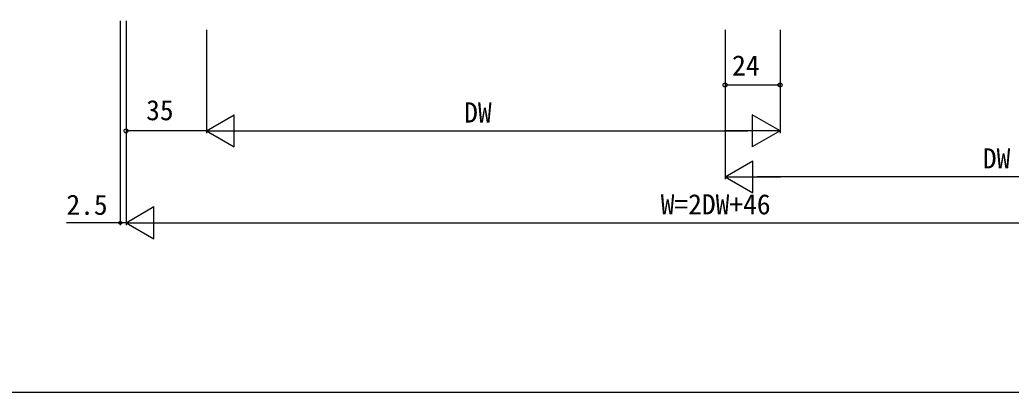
# Model space of a CAD drawing. Units: millimetres, scale not verified. Extents: x -525 to 525, y -783 to 780.
# Drawn here: x -123.6 to 308.3, y -783.4 to -621.2 of the extents above; entities that cross this region are included whole.
import ezdxf
from ezdxf.enums import TextEntityAlignment as Align

# ---------------------------------------------------------------- set-up
doc = ezdxf.new("R2010")
doc.units = ezdxf.units.MM
doc.header["$LTSCALE"] = 4
doc.layers.add('0-5_YKK_D', color=6, linetype='Continuous')
doc.layers.add('0-6_YKK_ZWAK', color=7, linetype='Continuous')
doc.styles.add('ＭＳ ゴシック', font='')
doc.styles.get('ＭＳ ゴシック').set_extended_font_data('MS Gothic')

msp = doc.modelspace()

# ---------------------------------------------------------------- linework, layer by layer
at = {"layer": '0-5_YKK_D'}
for p, q in [((-79.877, -621.561), (-79.877, -710.562)), ((-77.377, -621.561), (-77.377, -710.562)), ((-77.377, -625.561), (-77.377, -670.56)), ((-77.377, -625.561), (-77.377, -710.562)), ((-42.377, -625.561), (-42.377, -670.56)), ((-42.377, -625.561), (-42.377, -670.56)), ((183.623, -625.56), (183.622, -690.561)), ((183.623, -625.56), (183.623, -650.56)), ((207.623, -625.56), (207.623, -650.56)), ((207.623, -625.56), (207.623, -670.56)), ((207.623, -649.56), (183.623, -649.56)), ((-42.377, -669.56), (-30.253, -662.56)), ((-30.253, -676.56), (-30.253, -662.56)), ((207.623, -669.56), (195.498, -662.56)), ((195.498, -662.56), (195.498, -676.56)), ((-42.377, -669.56), (-77.377, -669.56)), ((-42.377, -669.56), (-30.253, -676.56)), ((-42.377, -669.56), (-18.129, -669.56)), ((-28.377, -669.56), (193.623, -669.56)), ((207.623, -669.56), (183.374, -669.56)), ((207.623, -669.56), (195.498, -676.56)), ((183.622, -689.561), (195.746, -682.561)), ((195.746, -696.561), (195.746, -682.561)), ((183.622, -689.561), (195.746, -696.561)), ((183.622, -689.561), (207.871, -689.561)), ((419.622, -689.563), (197.622, -689.561)), ((-77.377, -709.562), (-65.253, -702.562)), ((-65.253, -716.562), (-65.253, -702.562)), ((-77.377, -709.562), (-65.253, -716.562)), ((-77.377, -709.562), (-53.129, -709.562)), ((-63.377, -709.562), (454.623, -709.562))]:
    msp.add_line(p, q, dxfattribs=at)
msp.add_lwpolyline([(-77.377, -709.562), (-79.877, -709.562), (-103.255, -709.562)], dxfattribs=at)
for centre, radius in [((183.623, -649.56), 0.85), ((207.623, -649.56), 0.85), ((-77.377, -669.56), 0.85), ((-79.877, -709.562), 0.637)]:
    msp.add_circle(centre, radius, dxfattribs=at)
at = {"layer": '0-6_YKK_ZWAK'}
msp.add_lwpolyline([(-525, -783.4), (525, -783.4), (525, 746.6)], dxfattribs=at)

# ---------------------------------------------------------------- texts
at = {"layer": '0-5_YKK_D', "style": 'ＭＳ ゴシック'}
for s, p in [('24', (186.725, -648.06)), ('35', (-68.605, -667.56)), ('DW', (69.975, -668.56)), ('2.5', (-103.341, -708.762)), ('W=2DW+46', (155.6, -708.562))]:
    msp.add_text(s, height=8.798, dxfattribs=at).set_placement(p, align=Align.BOTTOM_LEFT)
msp.add_text('DW', height=8.798, rotation=359.999, dxfattribs=at).set_placement((295.974, -688.562), align=Align.BOTTOM_LEFT)

doc.saveas('drawing.dxf')
